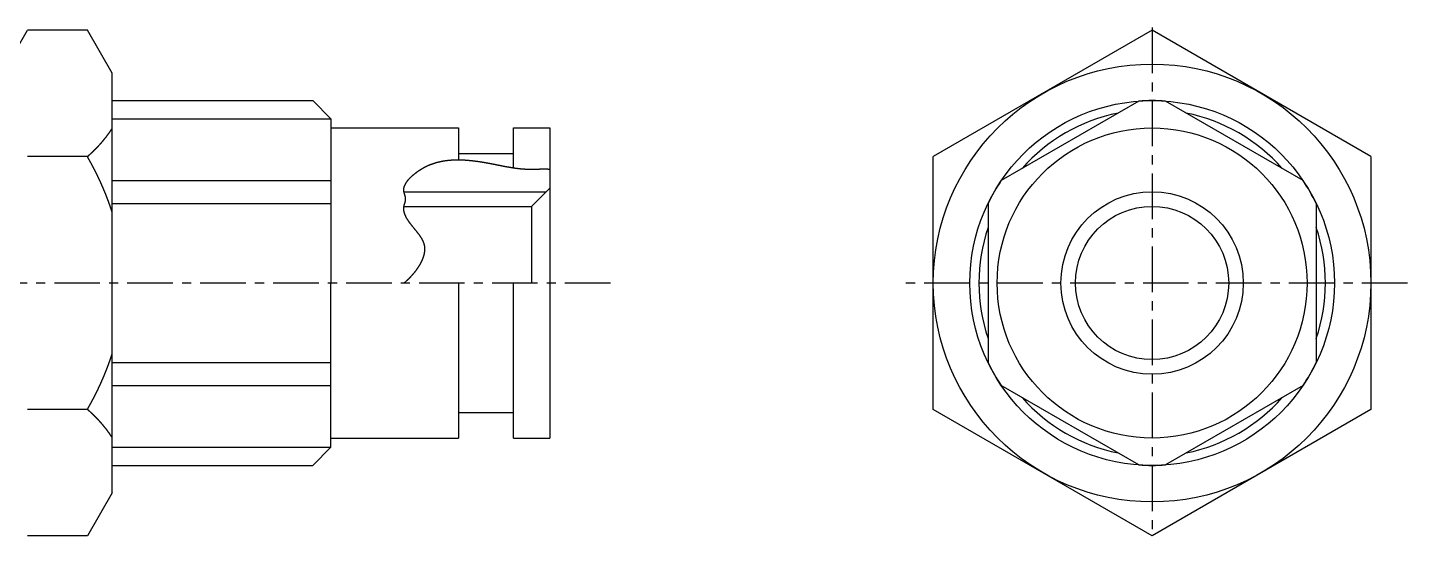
# Model space of a CAD drawing. Extents: x 90.3 to 177.2, y 70.5 to 116.
# Drawn here: x 139.36 to 177.2, y 100.98 to 114.98 of the extents above; entities that cross this region are included whole.
import ezdxf

# ---------------------------------------------------------------- set-up
doc = ezdxf.new("R2010")
doc.units = 0
doc.linetypes.add('CENTER', pattern=[2, 1.25, -0.25, 0.25, -0.25])
doc.layers.get('0').update_dxf_attribs({"linetype": 'CONTINUOUS'})
doc.layers.add('CENTER', color=1, linetype='CENTER')

msp = doc.modelspace()

# ---------------------------------------------------------------- linework, layer by layer
at = {"color": 7, "linetype": 'CONTINUOUS'}
for p, q in [((138.682, 113.732), (139.362, 114.911)), ((141.002, 114.911), (139.362, 114.911)), ((141.682, 113.732), (141.002, 114.911)), ((170.199, 114.911), (164.199, 111.446)), ((176.199, 111.446), (170.199, 114.911)), ((141.682, 102.232), (141.682, 113.732)), ((141.682, 112.982), (147.182, 112.982)), ((147.182, 112.982), (147.682, 112.482)), ((169.837, 112.969), (166.062, 110.79)), ((174.337, 110.79), (170.562, 112.969)), ((147.682, 112.482), (147.682, 107.982)), ((147.682, 112.232), (151.182, 112.232)), ((151.182, 112.232), (151.182, 111.36)), ((152.682, 111.141), (152.682, 112.232)), ((152.682, 112.232), (153.682, 112.232)), ((153.682, 112.232), (153.682, 108.525)), ((141.002, 111.446), (139.362, 111.446)), ((151.182, 111.532), (152.682, 111.532)), ((164.199, 104.518), (164.199, 111.446)), ((176.199, 111.446), (176.199, 104.518)), ((141.682, 110.79), (147.682, 110.79)), ((153.182, 110.082), (153.682, 110.582)), ((141.682, 110.162), (147.682, 110.162)), ((165.699, 110.162), (165.699, 105.803)), ((174.699, 110.162), (174.699, 105.803)), ((149.682, 110.082), (153.182, 110.082)), ((153.182, 110.082), (153.182, 107.982)), ((153.682, 108.525), (153.682, 103.732)), ((147.682, 103.482), (147.682, 107.982)), ((151.182, 107.982), (151.182, 103.732)), ((152.682, 103.732), (152.682, 107.982)), ((141.682, 105.803), (147.682, 105.803)), ((141.682, 105.175), (147.682, 105.175)), ((169.837, 102.996), (166.062, 105.175)), ((174.337, 105.175), (170.562, 102.996)), ((141.002, 104.518), (139.362, 104.518)), ((151.182, 104.432), (152.682, 104.432)), ((170.199, 101.054), (164.199, 104.518)), ((176.199, 104.518), (170.199, 101.054)), ((147.682, 103.732), (151.182, 103.732)), ((152.682, 103.732), (153.682, 103.732)), ((147.682, 103.482), (147.182, 102.982)), ((141.682, 102.982), (147.182, 102.982)), ((141.682, 102.232), (141.002, 101.054)), ((141.002, 101.054), (139.362, 101.054))]:
    msp.add_line(p, q, dxfattribs=at)
at = {"color": 3, "linetype": 'CONTINUOUS'}
for p, q in [((141.682, 112.482), (147.682, 112.482)), ((149.682, 110.482), (153.582, 110.482)), ((141.682, 103.482), (147.682, 103.482))]:
    msp.add_line(p, q, dxfattribs=at)
at = {"color": 7}
for points in [[(141.002, 111.446, 0), (141.004, 111.449, 0), (141.007, 111.451, 0), (141.01, 111.454, 0), (141.013, 111.456, 0), (141.015, 111.458, 0), (141.018, 111.461, 0), (141.021, 111.463, 0), (141.023, 111.465, 0), (141.026, 111.468, 0), (141.029, 111.47, 0), (141.032, 111.473, 0), (141.034, 111.475, 0), (141.037, 111.477, 0), (141.04, 111.48, 0), (141.042, 111.482, 0), (141.045, 111.484, 0), (141.048, 111.487, 0), (141.05, 111.489, 0), (141.053, 111.492, 0), (141.056, 111.494, 0), (141.058, 111.496, 0), (141.061, 111.499, 0), (141.064, 111.501, 0), (141.066, 111.504, 0), (141.069, 111.506, 0), (141.072, 111.509, 0), (141.074, 111.511, 0), (141.077, 111.513, 0), (141.08, 111.516, 0), (141.082, 111.518, 0), (141.085, 111.521, 0), (141.088, 111.523, 0), (141.09, 111.526, 0), (141.093, 111.528, 0), (141.096, 111.53, 0), (141.098, 111.533, 0), (141.101, 111.535, 0), (141.104, 111.538, 0), (141.106, 111.54, 0), (141.109, 111.543, 0), (141.111, 111.545, 0), (141.114, 111.548, 0), (141.117, 111.55, 0), (141.119, 111.552, 0), (141.122, 111.555, 0), (141.125, 111.557, 0), (141.127, 111.56, 0), (141.13, 111.562, 0), (141.132, 111.565, 0), (141.135, 111.567, 0), (141.138, 111.57, 0), (141.14, 111.572, 0), (141.143, 111.575, 0), (141.146, 111.577, 0), (141.148, 111.58, 0), (141.151, 111.582, 0), (141.153, 111.585, 0), (141.156, 111.587, 0), (141.159, 111.59, 0), (141.161, 111.592, 0), (141.164, 111.595, 0), (141.166, 111.597, 0), (141.169, 111.6, 0), (141.171, 111.602, 0), (141.174, 111.605, 0), (141.177, 111.607, 0), (141.179, 111.61, 0), (141.182, 111.612, 0), (141.184, 111.615, 0), (141.187, 111.617, 0), (141.19, 111.62, 0), (141.192, 111.622, 0), (141.195, 111.625, 0), (141.197, 111.627, 0), (141.2, 111.63, 0), (141.202, 111.632, 0), (141.205, 111.635, 0), (141.207, 111.637, 0), (141.21, 111.64, 0), (141.213, 111.643, 0), (141.215, 111.645, 0), (141.218, 111.648, 0), (141.22, 111.65, 0), (141.223, 111.653, 0), (141.225, 111.655, 0), (141.228, 111.658, 0), (141.23, 111.66, 0), (141.233, 111.663, 0), (141.235, 111.666, 0), (141.238, 111.668, 0), (141.24, 111.671, 0), (141.243, 111.673, 0), (141.245, 111.676, 0), (141.248, 111.678, 0), (141.25, 111.681, 0), (141.253, 111.684, 0), (141.255, 111.686, 0), (141.258, 111.689, 0), (141.26, 111.691, 0), (141.263, 111.694, 0), (141.265, 111.697, 0), (141.268, 111.699, 0), (141.27, 111.702, 0), (141.273, 111.704, 0), (141.275, 111.707, 0), (141.278, 111.71, 0), (141.28, 111.712, 0), (141.283, 111.715, 0), (141.285, 111.717, 0), (141.288, 111.72, 0), (141.29, 111.723, 0), (141.293, 111.725, 0), (141.295, 111.728, 0), (141.298, 111.73, 0), (141.3, 111.733, 0), (141.303, 111.736, 0), (141.305, 111.738, 0), (141.308, 111.741, 0), (141.31, 111.744, 0), (141.312, 111.746, 0), (141.315, 111.749, 0), (141.317, 111.751, 0), (141.32, 111.754, 0), (141.322, 111.757, 0), (141.325, 111.759, 0), (141.327, 111.762, 0), (141.33, 111.765, 0), (141.332, 111.767, 0), (141.334, 111.77, 0), (141.337, 111.773, 0), (141.339, 111.775, 0), (141.342, 111.778, 0), (141.344, 111.781, 0), (141.347, 111.783, 0), (141.349, 111.786, 0), (141.351, 111.789, 0), (141.354, 111.791, 0), (141.356, 111.794, 0), (141.359, 111.797, 0), (141.361, 111.799, 0), (141.363, 111.802, 0), (141.366, 111.805, 0), (141.368, 111.807, 0), (141.371, 111.81, 0), (141.373, 111.813, 0), (141.375, 111.816, 0), (141.378, 111.818, 0), (141.38, 111.821, 0), (141.382, 111.824, 0), (141.385, 111.826, 0), (141.387, 111.829, 0), (141.39, 111.832, 0), (141.392, 111.834, 0), (141.394, 111.837, 0), (141.397, 111.84, 0), (141.399, 111.843, 0), (141.401, 111.845, 0), (141.404, 111.848, 0), (141.406, 111.851, 0), (141.408, 111.854, 0), (141.411, 111.856, 0), (141.413, 111.859, 0), (141.415, 111.862, 0), (141.418, 111.864, 0), (141.42, 111.867, 0), (141.423, 111.87, 0), (141.425, 111.873, 0), (141.427, 111.875, 0), (141.429, 111.878, 0), (141.432, 111.881, 0), (141.434, 111.884, 0), (141.436, 111.886, 0), (141.439, 111.889, 0), (141.441, 111.892, 0), (141.443, 111.895, 0), (141.446, 111.897, 0), (141.448, 111.9, 0), (141.45, 111.903, 0), (141.453, 111.906, 0), (141.455, 111.909, 0), (141.457, 111.911, 0), (141.459, 111.914, 0), (141.462, 111.917, 0), (141.464, 111.92, 0), (141.466, 111.922, 0), (141.469, 111.925, 0), (141.471, 111.928, 0), (141.473, 111.931, 0), (141.475, 111.934, 0), (141.478, 111.936, 0), (141.48, 111.939, 0), (141.482, 111.942, 0), (141.484, 111.945, 0), (141.487, 111.948, 0), (141.489, 111.95, 0), (141.491, 111.953, 0), (141.493, 111.956, 0), (141.496, 111.959, 0), (141.498, 111.962, 0), (141.5, 111.965, 0), (141.502, 111.967, 0), (141.505, 111.97, 0), (141.507, 111.973, 0), (141.509, 111.976, 0), (141.511, 111.979, 0), (141.513, 111.982, 0), (141.516, 111.984, 0), (141.518, 111.987, 0), (141.52, 111.99, 0), (141.522, 111.993, 0), (141.524, 111.996, 0), (141.527, 111.999, 0), (141.529, 112.001, 0), (141.531, 112.004, 0), (141.533, 112.007, 0), (141.535, 112.01, 0), (141.538, 112.013, 0), (141.54, 112.016, 0), (141.542, 112.019, 0), (141.544, 112.022, 0), (141.546, 112.024, 0), (141.548, 112.027, 0), (141.551, 112.03, 0), (141.553, 112.033, 0), (141.555, 112.036, 0), (141.557, 112.039, 0), (141.559, 112.042, 0), (141.561, 112.045, 0), (141.564, 112.047, 0), (141.566, 112.05, 0), (141.568, 112.053, 0), (141.57, 112.056, 0), (141.572, 112.059, 0), (141.574, 112.062, 0), (141.576, 112.065, 0), (141.578, 112.068, 0), (141.581, 112.071, 0), (141.583, 112.074, 0), (141.585, 112.077, 0), (141.587, 112.079, 0), (141.589, 112.082, 0), (141.591, 112.085, 0), (141.593, 112.088, 0), (141.595, 112.091, 0), (141.597, 112.094, 0), (141.599, 112.097, 0), (141.602, 112.1, 0), (141.604, 112.103, 0), (141.606, 112.106, 0), (141.608, 112.109, 0), (141.61, 112.112, 0), (141.612, 112.115, 0), (141.614, 112.118, 0), (141.616, 112.121, 0), (141.618, 112.124, 0), (141.62, 112.126, 0), (141.622, 112.129, 0), (141.624, 112.132, 0), (141.626, 112.135, 0), (141.628, 112.138, 0), (141.63, 112.141, 0), (141.632, 112.144, 0), (141.634, 112.147, 0), (141.636, 112.15, 0), (141.638, 112.153, 0), (141.64, 112.156, 0), (141.642, 112.159, 0), (141.645, 112.162, 0), (141.647, 112.165, 0), (141.649, 112.168, 0), (141.651, 112.171, 0), (141.652, 112.174, 0), (141.654, 112.177, 0), (141.656, 112.18, 0), (141.658, 112.183, 0), (141.66, 112.186, 0), (141.662, 112.189, 0), (141.664, 112.192, 0), (141.666, 112.195, 0), (141.668, 112.198, 0), (141.67, 112.201, 0), (141.672, 112.204, 0), (141.674, 112.207, 0), (141.676, 112.21, 0), (141.678, 112.213, 0), (141.68, 112.216, 0), (141.682, 112.219, 0)], [(141.682, 109.924, 0), (141.68, 109.93, 0), (141.678, 109.935, 0), (141.676, 109.941, 0), (141.675, 109.947, 0), (141.673, 109.952, 0), (141.671, 109.958, 0), (141.669, 109.963, 0), (141.667, 109.969, 0), (141.665, 109.974, 0), (141.664, 109.98, 0), (141.662, 109.985, 0), (141.66, 109.991, 0), (141.658, 109.996, 0), (141.656, 110.002, 0), (141.654, 110.007, 0), (141.653, 110.013, 0), (141.651, 110.018, 0), (141.649, 110.024, 0), (141.647, 110.029, 0), (141.645, 110.035, 0), (141.643, 110.04, 0), (141.641, 110.046, 0), (141.639, 110.051, 0), (141.638, 110.057, 0), (141.636, 110.062, 0), (141.634, 110.068, 0), (141.632, 110.073, 0), (141.63, 110.079, 0), (141.628, 110.084, 0), (141.626, 110.09, 0), (141.624, 110.095, 0), (141.622, 110.101, 0), (141.62, 110.106, 0), (141.618, 110.112, 0), (141.617, 110.117, 0), (141.615, 110.123, 0), (141.613, 110.128, 0), (141.611, 110.134, 0), (141.609, 110.139, 0), (141.607, 110.145, 0), (141.605, 110.15, 0), (141.603, 110.156, 0), (141.601, 110.161, 0), (141.599, 110.167, 0), (141.597, 110.172, 0), (141.595, 110.178, 0), (141.593, 110.183, 0), (141.591, 110.189, 0), (141.589, 110.194, 0), (141.587, 110.2, 0), (141.585, 110.205, 0), (141.583, 110.21, 0), (141.581, 110.216, 0), (141.579, 110.221, 0), (141.577, 110.227, 0), (141.575, 110.232, 0), (141.573, 110.238, 0), (141.571, 110.243, 0), (141.569, 110.249, 0), (141.567, 110.254, 0), (141.565, 110.26, 0), (141.563, 110.265, 0), (141.561, 110.27, 0), (141.559, 110.276, 0), (141.556, 110.281, 0), (141.554, 110.287, 0), (141.552, 110.292, 0), (141.55, 110.298, 0), (141.548, 110.303, 0), (141.546, 110.308, 0), (141.544, 110.314, 0), (141.542, 110.319, 0), (141.54, 110.325, 0), (141.538, 110.33, 0), (141.536, 110.336, 0), (141.534, 110.341, 0), (141.531, 110.346, 0), (141.529, 110.352, 0), (141.527, 110.357, 0), (141.525, 110.363, 0), (141.523, 110.368, 0), (141.521, 110.374, 0), (141.519, 110.379, 0), (141.516, 110.384, 0), (141.514, 110.39, 0), (141.512, 110.395, 0), (141.51, 110.401, 0), (141.508, 110.406, 0), (141.506, 110.411, 0), (141.504, 110.417, 0), (141.501, 110.422, 0), (141.499, 110.428, 0), (141.497, 110.433, 0), (141.495, 110.438, 0), (141.493, 110.444, 0), (141.49, 110.449, 0), (141.488, 110.455, 0), (141.486, 110.46, 0), (141.484, 110.465, 0), (141.482, 110.471, 0), (141.479, 110.476, 0), (141.477, 110.482, 0), (141.475, 110.487, 0), (141.473, 110.492, 0), (141.471, 110.498, 0), (141.468, 110.503, 0), (141.466, 110.508, 0), (141.464, 110.514, 0), (141.462, 110.519, 0), (141.459, 110.525, 0), (141.457, 110.53, 0), (141.455, 110.535, 0), (141.453, 110.541, 0), (141.45, 110.546, 0), (141.448, 110.551, 0), (141.446, 110.557, 0), (141.444, 110.562, 0), (141.441, 110.567, 0), (141.439, 110.573, 0), (141.437, 110.578, 0), (141.434, 110.583, 0), (141.432, 110.589, 0), (141.43, 110.594, 0), (141.428, 110.599, 0), (141.425, 110.605, 0), (141.423, 110.61, 0), (141.421, 110.616, 0), (141.418, 110.621, 0), (141.416, 110.626, 0), (141.414, 110.632, 0), (141.411, 110.637, 0), (141.409, 110.642, 0), (141.407, 110.648, 0), (141.404, 110.653, 0), (141.402, 110.658, 0), (141.4, 110.663, 0), (141.397, 110.669, 0), (141.395, 110.674, 0), (141.393, 110.679, 0), (141.39, 110.685, 0), (141.388, 110.69, 0), (141.385, 110.695, 0), (141.383, 110.701, 0), (141.381, 110.706, 0), (141.378, 110.711, 0), (141.376, 110.717, 0), (141.374, 110.722, 0), (141.371, 110.727, 0), (141.369, 110.733, 0), (141.366, 110.738, 0), (141.364, 110.743, 0), (141.361, 110.748, 0), (141.359, 110.754, 0), (141.357, 110.759, 0), (141.354, 110.764, 0), (141.352, 110.77, 0), (141.349, 110.775, 0), (141.347, 110.78, 0), (141.345, 110.785, 0), (141.342, 110.791, 0), (141.34, 110.796, 0), (141.337, 110.801, 0), (141.335, 110.807, 0), (141.332, 110.812, 0), (141.33, 110.817, 0), (141.327, 110.822, 0), (141.325, 110.828, 0), (141.322, 110.833, 0), (141.32, 110.838, 0), (141.317, 110.843, 0), (141.315, 110.849, 0), (141.312, 110.854, 0), (141.31, 110.859, 0), (141.307, 110.865, 0), (141.305, 110.87, 0), (141.302, 110.875, 0), (141.3, 110.88, 0), (141.297, 110.886, 0), (141.295, 110.891, 0), (141.292, 110.896, 0), (141.29, 110.901, 0), (141.287, 110.907, 0), (141.285, 110.912, 0), (141.282, 110.917, 0), (141.28, 110.922, 0), (141.277, 110.927, 0), (141.275, 110.933, 0), (141.272, 110.938, 0), (141.27, 110.943, 0), (141.267, 110.948, 0), (141.264, 110.954, 0), (141.262, 110.959, 0), (141.259, 110.964, 0), (141.257, 110.969, 0), (141.254, 110.974, 0), (141.252, 110.98, 0), (141.249, 110.985, 0), (141.246, 110.99, 0), (141.244, 110.995, 0), (141.241, 111.001, 0), (141.239, 111.006, 0), (141.236, 111.011, 0), (141.233, 111.016, 0), (141.231, 111.021, 0), (141.228, 111.027, 0), (141.226, 111.032, 0), (141.223, 111.037, 0), (141.22, 111.042, 0), (141.218, 111.047, 0), (141.215, 111.053, 0), (141.213, 111.058, 0), (141.21, 111.063, 0), (141.207, 111.068, 0), (141.205, 111.073, 0), (141.202, 111.078, 0), (141.199, 111.084, 0), (141.197, 111.089, 0), (141.194, 111.094, 0), (141.191, 111.099, 0), (141.189, 111.104, 0), (141.186, 111.11, 0), (141.183, 111.115, 0), (141.181, 111.12, 0), (141.178, 111.125, 0), (141.175, 111.13, 0), (141.173, 111.135, 0), (141.17, 111.141, 0), (141.167, 111.146, 0), (141.164, 111.151, 0), (141.162, 111.156, 0), (141.159, 111.161, 0), (141.156, 111.166, 0), (141.154, 111.171, 0), (141.151, 111.177, 0), (141.148, 111.182, 0), (141.145, 111.187, 0), (141.143, 111.192, 0), (141.14, 111.197, 0), (141.137, 111.202, 0), (141.135, 111.207, 0), (141.132, 111.213, 0), (141.129, 111.218, 0), (141.126, 111.223, 0), (141.124, 111.228, 0), (141.121, 111.233, 0), (141.118, 111.238, 0), (141.115, 111.243, 0), (141.112, 111.248, 0), (141.11, 111.254, 0), (141.107, 111.259, 0), (141.104, 111.264, 0), (141.101, 111.269, 0), (141.099, 111.274, 0), (141.096, 111.279, 0), (141.093, 111.284, 0), (141.09, 111.289, 0), (141.087, 111.294, 0), (141.085, 111.299, 0), (141.082, 111.305, 0), (141.079, 111.31, 0), (141.076, 111.315, 0), (141.073, 111.32, 0), (141.071, 111.325, 0), (141.068, 111.33, 0), (141.065, 111.335, 0), (141.062, 111.34, 0), (141.059, 111.345, 0), (141.056, 111.35, 0), (141.054, 111.355, 0), (141.051, 111.361, 0), (141.048, 111.366, 0), (141.045, 111.371, 0), (141.042, 111.376, 0), (141.039, 111.381, 0), (141.036, 111.386, 0), (141.033, 111.391, 0), (141.031, 111.396, 0), (141.028, 111.401, 0), (141.025, 111.406, 0), (141.022, 111.411, 0), (141.019, 111.416, 0), (141.016, 111.421, 0), (141.013, 111.426, 0), (141.01, 111.431, 0), (141.008, 111.436, 0), (141.005, 111.441, 0), (141.002, 111.446, 0)], [(149.682, 107.982, 0), (149.687, 107.987, 0), (149.693, 107.991, 0), (149.698, 107.995, 0), (149.703, 108, 0), (149.709, 108.004, 0), (149.714, 108.009, 0), (149.719, 108.013, 0), (149.724, 108.018, 0), (149.73, 108.022, 0), (149.735, 108.027, 0), (149.74, 108.031, 0), (149.745, 108.036, 0), (149.75, 108.04, 0), (149.755, 108.045, 0), (149.761, 108.05, 0), (149.766, 108.054, 0), (149.771, 108.059, 0), (149.776, 108.063, 0), (149.781, 108.068, 0), (149.786, 108.073, 0), (149.791, 108.078, 0), (149.796, 108.082, 0), (149.801, 108.087, 0), (149.806, 108.092, 0), (149.811, 108.097, 0), (149.816, 108.101, 0), (149.821, 108.106, 0), (149.826, 108.111, 0), (149.831, 108.116, 0), (149.836, 108.121, 0), (149.84, 108.126, 0), (149.845, 108.131, 0), (149.85, 108.136, 0), (149.855, 108.141, 0), (149.86, 108.145, 0), (149.865, 108.15, 0), (149.869, 108.155, 0), (149.874, 108.16, 0), (149.879, 108.165, 0), (149.884, 108.17, 0), (149.888, 108.176, 0), (149.893, 108.181, 0), (149.898, 108.186, 0), (149.902, 108.191, 0), (149.907, 108.196, 0), (149.912, 108.201, 0), (149.916, 108.206, 0), (149.921, 108.211, 0), (149.925, 108.216, 0), (149.93, 108.222, 0), (149.934, 108.227, 0), (149.939, 108.232, 0), (149.943, 108.237, 0), (149.948, 108.243, 0), (149.952, 108.248, 0), (149.957, 108.253, 0), (149.961, 108.258, 0), (149.966, 108.264, 0), (149.97, 108.269, 0), (149.974, 108.274, 0), (149.979, 108.28, 0), (149.983, 108.285, 0), (149.987, 108.291, 0), (149.992, 108.296, 0), (149.996, 108.301, 0), (150, 108.307, 0), (150.004, 108.312, 0), (150.008, 108.318, 0), (150.013, 108.323, 0), (150.017, 108.329, 0), (150.021, 108.334, 0), (150.025, 108.34, 0), (150.029, 108.345, 0), (150.033, 108.351, 0), (150.037, 108.357, 0), (150.041, 108.362, 0), (150.045, 108.368, 0), (150.049, 108.373, 0), (150.053, 108.379, 0), (150.057, 108.385, 0), (150.061, 108.39, 0), (150.065, 108.396, 0), (150.069, 108.402, 0), (150.073, 108.408, 0), (150.076, 108.413, 0), (150.08, 108.419, 0), (150.084, 108.425, 0), (150.088, 108.431, 0), (150.092, 108.437, 0), (150.095, 108.442, 0), (150.099, 108.448, 0), (150.102, 108.454, 0), (150.106, 108.46, 0), (150.11, 108.466, 0), (150.113, 108.472, 0), (150.117, 108.478, 0), (150.12, 108.484, 0), (150.124, 108.49, 0), (150.127, 108.496, 0), (150.131, 108.502, 0), (150.134, 108.508, 0), (150.137, 108.514, 0), (150.141, 108.52, 0), (150.144, 108.526, 0), (150.147, 108.532, 0), (150.15, 108.538, 0), (150.154, 108.544, 0), (150.157, 108.55, 0), (150.16, 108.556, 0), (150.163, 108.562, 0), (150.166, 108.569, 0), (150.169, 108.575, 0), (150.172, 108.581, 0), (150.175, 108.587, 0), (150.178, 108.594, 0), (150.181, 108.6, 0), (150.184, 108.606, 0), (150.186, 108.612, 0), (150.189, 108.619, 0), (150.192, 108.625, 0), (150.195, 108.632, 0), (150.197, 108.638, 0), (150.2, 108.644, 0), (150.202, 108.651, 0), (150.205, 108.657, 0), (150.207, 108.664, 0), (150.21, 108.67, 0), (150.212, 108.677, 0), (150.214, 108.683, 0), (150.217, 108.69, 0), (150.219, 108.696, 0), (150.221, 108.703, 0), (150.223, 108.709, 0), (150.225, 108.716, 0), (150.227, 108.723, 0), (150.229, 108.729, 0), (150.231, 108.736, 0), (150.233, 108.743, 0), (150.234, 108.749, 0), (150.236, 108.756, 0), (150.238, 108.763, 0), (150.239, 108.77, 0), (150.241, 108.776, 0), (150.242, 108.783, 0), (150.244, 108.79, 0), (150.245, 108.797, 0), (150.246, 108.804, 0), (150.248, 108.811, 0), (150.249, 108.818, 0), (150.25, 108.824, 0), (150.251, 108.831, 0), (150.252, 108.838, 0), (150.252, 108.845, 0), (150.253, 108.852, 0), (150.254, 108.859, 0), (150.255, 108.866, 0), (150.255, 108.873, 0), (150.256, 108.88, 0), (150.256, 108.887, 0), (150.256, 108.894, 0), (150.256, 108.901, 0), (150.256, 108.908, 0), (150.257, 108.915, 0), (150.256, 108.922, 0), (150.256, 108.929, 0), (150.256, 108.935, 0), (150.256, 108.942, 0), (150.255, 108.949, 0), (150.255, 108.956, 0), (150.254, 108.963, 0), (150.253, 108.97, 0), (150.253, 108.977, 0), (150.252, 108.984, 0), (150.251, 108.99, 0), (150.25, 108.997, 0), (150.248, 109.004, 0), (150.247, 109.011, 0), (150.246, 109.017, 0), (150.244, 109.024, 0), (150.242, 109.031, 0), (150.241, 109.038, 0), (150.239, 109.044, 0), (150.237, 109.051, 0), (150.235, 109.057, 0), (150.233, 109.064, 0), (150.231, 109.071, 0), (150.229, 109.077, 0), (150.226, 109.084, 0), (150.224, 109.09, 0), (150.221, 109.097, 0), (150.219, 109.103, 0), (150.216, 109.109, 0), (150.213, 109.116, 0), (150.211, 109.122, 0), (150.208, 109.128, 0), (150.205, 109.135, 0), (150.202, 109.141, 0), (150.199, 109.147, 0), (150.196, 109.154, 0), (150.192, 109.16, 0), (150.189, 109.166, 0), (150.186, 109.172, 0), (150.183, 109.178, 0), (150.179, 109.184, 0), (150.176, 109.19, 0), (150.172, 109.196, 0), (150.169, 109.202, 0), (150.165, 109.208, 0), (150.162, 109.214, 0), (150.158, 109.22, 0), (150.154, 109.226, 0), (150.151, 109.232, 0), (150.147, 109.238, 0), (150.143, 109.244, 0), (150.139, 109.25, 0), (150.136, 109.255, 0), (150.132, 109.261, 0), (150.128, 109.267, 0), (150.124, 109.272, 0), (150.12, 109.278, 0), (150.116, 109.284, 0), (150.112, 109.289, 0), (150.108, 109.295, 0), (150.104, 109.301, 0), (150.1, 109.306, 0), (150.096, 109.312, 0), (150.092, 109.317, 0), (150.087, 109.323, 0), (150.083, 109.328, 0), (150.079, 109.334, 0), (150.075, 109.339, 0), (150.071, 109.345, 0), (150.066, 109.35, 0), (150.062, 109.356, 0), (150.058, 109.361, 0), (150.054, 109.366, 0), (150.049, 109.372, 0), (150.045, 109.377, 0), (150.041, 109.383, 0), (150.037, 109.388, 0), (150.032, 109.393, 0), (150.028, 109.399, 0), (150.024, 109.404, 0), (150.019, 109.409, 0), (150.015, 109.415, 0), (150.011, 109.42, 0), (150.006, 109.425, 0), (150.002, 109.431, 0), (149.998, 109.436, 0), (149.993, 109.441, 0), (149.989, 109.447, 0), (149.984, 109.452, 0), (149.98, 109.457, 0), (149.976, 109.463, 0), (149.971, 109.468, 0), (149.967, 109.473, 0), (149.963, 109.479, 0), (149.958, 109.484, 0), (149.954, 109.49, 0), (149.95, 109.495, 0), (149.945, 109.5, 0), (149.941, 109.506, 0), (149.937, 109.511, 0), (149.932, 109.516, 0), (149.928, 109.522, 0), (149.924, 109.527, 0), (149.919, 109.532, 0), (149.915, 109.538, 0), (149.911, 109.543, 0), (149.906, 109.549, 0), (149.902, 109.554, 0), (149.898, 109.559, 0), (149.894, 109.565, 0), (149.889, 109.57, 0), (149.885, 109.576, 0), (149.881, 109.581, 0), (149.877, 109.587, 0), (149.872, 109.592, 0), (149.868, 109.598, 0), (149.864, 109.603, 0), (149.86, 109.609, 0), (149.856, 109.614, 0), (149.852, 109.62, 0), (149.848, 109.625, 0), (149.843, 109.631, 0), (149.839, 109.636, 0), (149.835, 109.642, 0), (149.831, 109.647, 0), (149.827, 109.653, 0), (149.823, 109.658, 0), (149.819, 109.664, 0), (149.815, 109.67, 0), (149.811, 109.675, 0), (149.808, 109.681, 0), (149.804, 109.687, 0), (149.8, 109.692, 0), (149.796, 109.698, 0), (149.792, 109.704, 0), (149.789, 109.71, 0), (149.785, 109.715, 0), (149.781, 109.721, 0), (149.778, 109.727, 0), (149.774, 109.733, 0), (149.77, 109.739, 0), (149.767, 109.745, 0), (149.763, 109.751, 0), (149.76, 109.757, 0), (149.756, 109.763, 0), (149.753, 109.769, 0), (149.75, 109.775, 0), (149.746, 109.781, 0), (149.743, 109.787, 0), (149.74, 109.793, 0), (149.737, 109.8, 0), (149.734, 109.806, 0), (149.731, 109.812, 0), (149.728, 109.819, 0), (149.725, 109.825, 0), (149.722, 109.831, 0), (149.719, 109.838, 0), (149.716, 109.844, 0), (149.713, 109.851, 0), (149.711, 109.857, 0), (149.708, 109.864, 0), (149.706, 109.871, 0), (149.703, 109.877, 0), (149.701, 109.884, 0), (149.699, 109.891, 0), (149.696, 109.897, 0), (149.694, 109.904, 0), (149.692, 109.911, 0), (149.69, 109.918, 0), (149.689, 109.924, 0), (149.687, 109.931, 0), (149.685, 109.938, 0), (149.684, 109.945, 0), (149.682, 109.952, 0), (149.681, 109.958, 0), (149.68, 109.965, 0), (149.679, 109.972, 0), (149.678, 109.979, 0), (149.678, 109.986, 0), (149.677, 109.993, 0), (149.676, 110, 0), (149.676, 110.007, 0), (149.676, 110.013, 0), (149.676, 110.02, 0), (149.676, 110.027, 0), (149.676, 110.034, 0), (149.677, 110.041, 0), (149.677, 110.048, 0), (149.678, 110.055, 0), (149.679, 110.061, 0), (149.68, 110.068, 0), (149.682, 110.075, 0), (149.683, 110.082, 0), (149.684, 110.089, 0), (149.686, 110.096, 0), (149.688, 110.102, 0), (149.689, 110.109, 0), (149.691, 110.116, 0), (149.693, 110.123, 0), (149.695, 110.129, 0), (149.697, 110.136, 0), (149.699, 110.143, 0), (149.701, 110.15, 0), (149.703, 110.156, 0), (149.705, 110.163, 0), (149.707, 110.17, 0), (149.709, 110.177, 0), (149.711, 110.183, 0), (149.713, 110.19, 0), (149.715, 110.197, 0), (149.717, 110.203, 0), (149.719, 110.21, 0), (149.72, 110.217, 0), (149.722, 110.223, 0), (149.723, 110.23, 0), (149.725, 110.237, 0), (149.726, 110.244, 0), (149.727, 110.25, 0), (149.728, 110.257, 0), (149.728, 110.264, 0), (149.729, 110.27, 0), (149.729, 110.277, 0), (149.729, 110.284, 0), (149.729, 110.29, 0), (149.729, 110.297, 0), (149.728, 110.304, 0), (149.728, 110.31, 0), (149.727, 110.317, 0), (149.726, 110.324, 0), (149.725, 110.331, 0), (149.723, 110.337, 0), (149.722, 110.344, 0), (149.72, 110.351, 0), (149.719, 110.357, 0), (149.717, 110.364, 0), (149.715, 110.371, 0), (149.713, 110.378, 0), (149.711, 110.384, 0), (149.709, 110.391, 0), (149.707, 110.398, 0), (149.705, 110.404, 0), (149.703, 110.411, 0), (149.701, 110.418, 0), (149.699, 110.425, 0), (149.696, 110.431, 0), (149.694, 110.438, 0), (149.692, 110.445, 0), (149.691, 110.452, 0), (149.689, 110.458, 0), (149.687, 110.465, 0), (149.685, 110.472, 0), (149.684, 110.479, 0), (149.682, 110.485, 0), (149.681, 110.492, 0), (149.68, 110.499, 0), (149.679, 110.506, 0), (149.678, 110.513, 0), (149.678, 110.519, 0), (149.677, 110.526, 0), (149.677, 110.533, 0), (149.677, 110.54, 0), (149.677, 110.547, 0), (149.678, 110.553, 0), (149.678, 110.56, 0), (149.679, 110.567, 0), (149.68, 110.574, 0), (149.681, 110.58, 0), (149.682, 110.587, 0), (149.684, 110.594, 0), (149.685, 110.601, 0), (149.687, 110.607, 0), (149.689, 110.614, 0), (149.691, 110.621, 0), (149.693, 110.628, 0), (149.695, 110.634, 0), (149.698, 110.641, 0), (149.7, 110.647, 0), (149.703, 110.654, 0), (149.706, 110.661, 0), (149.709, 110.667, 0), (149.712, 110.673, 0), (149.715, 110.68, 0), (149.718, 110.686, 0), (149.721, 110.693, 0), (149.725, 110.699, 0), (149.728, 110.705, 0), (149.732, 110.711, 0), (149.735, 110.718, 0), (149.739, 110.724, 0), (149.743, 110.73, 0), (149.747, 110.736, 0), (149.75, 110.742, 0), (149.754, 110.748, 0), (149.758, 110.754, 0), (149.762, 110.759, 0), (149.767, 110.765, 0), (149.771, 110.771, 0), (149.775, 110.776, 0), (149.779, 110.782, 0), (149.783, 110.788, 0), (149.788, 110.793, 0), (149.792, 110.798, 0), (149.796, 110.804, 0), (149.801, 110.809, 0), (149.805, 110.814, 0), (149.81, 110.82, 0), (149.814, 110.825, 0), (149.819, 110.83, 0), (149.824, 110.835, 0), (149.828, 110.84, 0), (149.833, 110.845, 0), (149.838, 110.85, 0), (149.842, 110.855, 0), (149.847, 110.86, 0), (149.852, 110.865, 0), (149.857, 110.87, 0), (149.862, 110.875, 0), (149.867, 110.879, 0), (149.872, 110.884, 0), (149.877, 110.889, 0), (149.882, 110.894, 0), (149.887, 110.898, 0), (149.892, 110.903, 0), (149.897, 110.908, 0), (149.902, 110.912, 0), (149.907, 110.917, 0), (149.912, 110.921, 0), (149.917, 110.926, 0), (149.922, 110.931, 0), (149.927, 110.935, 0), (149.933, 110.94, 0), (149.938, 110.944, 0), (149.943, 110.948, 0), (149.948, 110.953, 0), (149.954, 110.957, 0), (149.959, 110.962, 0), (149.964, 110.966, 0), (149.97, 110.971, 0), (149.975, 110.975, 0), (149.98, 110.979, 0), (149.986, 110.984, 0), (149.991, 110.988, 0), (149.996, 110.992, 0), (150.002, 110.996, 0), (150.007, 111.001, 0), (150.013, 111.005, 0), (150.018, 111.009, 0), (150.024, 111.013, 0), (150.029, 111.017, 0), (150.035, 111.021, 0), (150.04, 111.026, 0), (150.046, 111.03, 0), (150.052, 111.034, 0), (150.057, 111.038, 0), (150.063, 111.042, 0), (150.068, 111.046, 0), (150.074, 111.05, 0), (150.08, 111.054, 0), (150.085, 111.058, 0), (150.091, 111.062, 0), (150.097, 111.065, 0), (150.103, 111.069, 0), (150.108, 111.073, 0), (150.114, 111.077, 0), (150.12, 111.081, 0), (150.126, 111.084, 0), (150.132, 111.088, 0), (150.137, 111.092, 0), (150.143, 111.096, 0), (150.149, 111.099, 0), (150.155, 111.103, 0), (150.161, 111.106, 0), (150.167, 111.11, 0), (150.173, 111.114, 0), (150.179, 111.117, 0), (150.185, 111.121, 0), (150.19, 111.124, 0), (150.196, 111.128, 0), (150.202, 111.131, 0), (150.208, 111.134, 0), (150.214, 111.138, 0), (150.221, 111.141, 0), (150.227, 111.144, 0), (150.233, 111.148, 0), (150.239, 111.151, 0), (150.245, 111.154, 0), (150.251, 111.157, 0), (150.257, 111.161, 0), (150.263, 111.164, 0), (150.269, 111.167, 0), (150.275, 111.17, 0), (150.282, 111.173, 0), (150.288, 111.176, 0), (150.294, 111.179, 0), (150.3, 111.182, 0), (150.306, 111.185, 0), (150.313, 111.188, 0), (150.319, 111.191, 0), (150.325, 111.194, 0), (150.331, 111.197, 0), (150.338, 111.2, 0), (150.344, 111.203, 0), (150.35, 111.205, 0), (150.357, 111.208, 0), (150.363, 111.211, 0), (150.369, 111.214, 0), (150.376, 111.216, 0), (150.382, 111.219, 0), (150.388, 111.222, 0), (150.395, 111.224, 0), (150.401, 111.227, 0), (150.408, 111.229, 0), (150.414, 111.232, 0), (150.42, 111.234, 0), (150.427, 111.237, 0), (150.433, 111.239, 0), (150.44, 111.242, 0), (150.446, 111.244, 0), (150.453, 111.246, 0), (150.459, 111.249, 0), (150.466, 111.251, 0), (150.472, 111.253, 0), (150.479, 111.256, 0), (150.485, 111.258, 0), (150.492, 111.26, 0), (150.498, 111.262, 0), (150.505, 111.264, 0), (150.512, 111.267, 0), (150.518, 111.269, 0), (150.525, 111.271, 0), (150.531, 111.273, 0), (150.538, 111.275, 0), (150.544, 111.277, 0), (150.551, 111.279, 0), (150.558, 111.281, 0), (150.564, 111.283, 0), (150.571, 111.285, 0), (150.578, 111.286, 0), (150.584, 111.288, 0), (150.591, 111.29, 0), (150.598, 111.292, 0), (150.604, 111.294, 0), (150.611, 111.295, 0), (150.618, 111.297, 0), (150.624, 111.299, 0), (150.631, 111.3, 0), (150.638, 111.302, 0), (150.644, 111.304, 0), (150.651, 111.305, 0), (150.658, 111.307, 0), (150.665, 111.308, 0), (150.671, 111.31, 0), (150.678, 111.311, 0), (150.685, 111.313, 0), (150.692, 111.314, 0), (150.698, 111.316, 0), (150.705, 111.317, 0), (150.712, 111.318, 0), (150.719, 111.32, 0), (150.725, 111.321, 0), (150.732, 111.322, 0), (150.739, 111.324, 0), (150.746, 111.325, 0), (150.753, 111.326, 0), (150.759, 111.327, 0), (150.766, 111.328, 0), (150.773, 111.329, 0), (150.78, 111.331, 0), (150.787, 111.332, 0), (150.793, 111.333, 0), (150.8, 111.334, 0), (150.807, 111.335, 0), (150.814, 111.336, 0), (150.821, 111.337, 0), (150.827, 111.338, 0), (150.834, 111.339, 0), (150.841, 111.34, 0), (150.848, 111.341, 0), (150.855, 111.341, 0), (150.862, 111.342, 0), (150.869, 111.343, 0), (150.875, 111.344, 0), (150.882, 111.345, 0), (150.889, 111.345, 0), (150.896, 111.346, 0), (150.903, 111.347, 0), (150.91, 111.348, 0), (150.917, 111.348, 0), (150.923, 111.349, 0), (150.93, 111.35, 0), (150.937, 111.35, 0), (150.944, 111.351, 0), (150.951, 111.351, 0), (150.958, 111.352, 0), (150.965, 111.352, 0), (150.972, 111.353, 0), (150.978, 111.353, 0), (150.985, 111.354, 0), (150.992, 111.354, 0), (150.999, 111.355, 0), (151.006, 111.355, 0), (151.013, 111.356, 0), (151.02, 111.356, 0), (151.027, 111.356, 0), (151.033, 111.357, 0), (151.04, 111.357, 0), (151.047, 111.357, 0), (151.054, 111.358, 0), (151.061, 111.358, 0), (151.068, 111.358, 0), (151.075, 111.358, 0), (151.082, 111.359, 0), (151.089, 111.359, 0), (151.096, 111.359, 0), (151.102, 111.359, 0), (151.109, 111.359, 0), (151.116, 111.359, 0), (151.123, 111.359, 0), (151.13, 111.359, 0), (151.137, 111.36, 0), (151.144, 111.36, 0), (151.151, 111.36, 0), (151.158, 111.36, 0), (151.164, 111.36, 0), (151.171, 111.36, 0), (151.178, 111.36, 0), (151.185, 111.36, 0), (151.192, 111.36, 0), (151.199, 111.359, 0), (151.206, 111.359, 0), (151.213, 111.359, 0), (151.22, 111.359, 0), (151.227, 111.359, 0), (151.233, 111.359, 0), (151.24, 111.359, 0), (151.247, 111.358, 0), (151.254, 111.358, 0), (151.261, 111.358, 0), (151.268, 111.358, 0), (151.275, 111.358, 0), (151.282, 111.357, 0), (151.289, 111.357, 0), (151.295, 111.357, 0), (151.302, 111.356, 0), (151.309, 111.356, 0), (151.316, 111.356, 0), (151.323, 111.355, 0), (151.33, 111.355, 0), (151.337, 111.355, 0), (151.344, 111.354, 0), (151.351, 111.354, 0), (151.357, 111.353, 0), (151.364, 111.353, 0), (151.371, 111.353, 0), (151.378, 111.352, 0), (151.385, 111.352, 0), (151.392, 111.351, 0), (151.399, 111.351, 0), (151.406, 111.35, 0), (151.412, 111.35, 0), (151.419, 111.349, 0), (151.426, 111.349, 0), (151.433, 111.348, 0), (151.44, 111.347, 0), (151.447, 111.347, 0), (151.454, 111.346, 0), (151.461, 111.346, 0), (151.467, 111.345, 0), (151.474, 111.344, 0), (151.481, 111.344, 0), (151.488, 111.343, 0), (151.495, 111.342, 0), (151.502, 111.342, 0), (151.509, 111.341, 0), (151.516, 111.34, 0), (151.522, 111.34, 0), (151.529, 111.339, 0), (151.536, 111.338, 0), (151.543, 111.337, 0), (151.55, 111.337, 0), (151.557, 111.336, 0), (151.564, 111.335, 0), (151.57, 111.334, 0), (151.577, 111.334, 0), (151.584, 111.333, 0), (151.591, 111.332, 0), (151.598, 111.331, 0), (151.605, 111.33, 0), (151.611, 111.329, 0), (151.618, 111.329, 0), (151.625, 111.328, 0), (151.632, 111.327, 0), (151.639, 111.326, 0), (151.646, 111.325, 0), (151.652, 111.324, 0), (151.659, 111.323, 0), (151.666, 111.322, 0), (151.673, 111.321, 0), (151.68, 111.32, 0), (151.687, 111.32, 0), (151.693, 111.319, 0), (151.7, 111.318, 0), (151.707, 111.317, 0), (151.714, 111.316, 0), (151.721, 111.315, 0), (151.728, 111.314, 0), (151.734, 111.313, 0), (151.741, 111.312, 0), (151.748, 111.311, 0), (151.755, 111.31, 0), (151.762, 111.309, 0), (151.769, 111.308, 0), (151.775, 111.307, 0), (151.782, 111.305, 0), (151.789, 111.304, 0), (151.796, 111.303, 0), (151.803, 111.302, 0), (151.809, 111.301, 0), (151.816, 111.3, 0), (151.823, 111.299, 0), (151.83, 111.298, 0), (151.837, 111.297, 0), (151.843, 111.296, 0), (151.85, 111.295, 0), (151.857, 111.293, 0), (151.864, 111.292, 0), (151.871, 111.291, 0), (151.877, 111.29, 0), (151.884, 111.289, 0), (151.891, 111.288, 0), (151.898, 111.287, 0), (151.905, 111.285, 0), (151.911, 111.284, 0), (151.918, 111.283, 0), (151.925, 111.282, 0), (151.932, 111.281, 0), (151.939, 111.279, 0), (151.945, 111.278, 0), (151.952, 111.277, 0), (151.959, 111.276, 0), (151.966, 111.275, 0), (151.973, 111.273, 0), (151.979, 111.272, 0), (151.986, 111.271, 0), (151.993, 111.27, 0), (152, 111.268, 0), (152.006, 111.267, 0), (152.013, 111.266, 0), (152.02, 111.265, 0), (152.027, 111.263, 0), (152.034, 111.262, 0), (152.04, 111.261, 0), (152.047, 111.26, 0), (152.054, 111.258, 0), (152.061, 111.257, 0), (152.067, 111.256, 0), (152.074, 111.254, 0), (152.081, 111.253, 0), (152.088, 111.252, 0), (152.094, 111.251, 0), (152.101, 111.249, 0), (152.108, 111.248, 0), (152.115, 111.247, 0), (152.122, 111.245, 0), (152.128, 111.244, 0), (152.135, 111.243, 0), (152.142, 111.241, 0), (152.149, 111.24, 0), (152.155, 111.239, 0), (152.162, 111.237, 0), (152.169, 111.236, 0), (152.176, 111.235, 0), (152.182, 111.233, 0), (152.189, 111.232, 0), (152.196, 111.231, 0), (152.203, 111.229, 0), (152.21, 111.228, 0), (152.216, 111.227, 0), (152.223, 111.225, 0), (152.23, 111.224, 0), (152.237, 111.223, 0), (152.243, 111.221, 0), (152.25, 111.22, 0), (152.257, 111.219, 0), (152.264, 111.217, 0), (152.27, 111.216, 0), (152.277, 111.215, 0), (152.284, 111.213, 0), (152.291, 111.212, 0), (152.297, 111.211, 0), (152.304, 111.209, 0), (152.311, 111.208, 0), (152.318, 111.207, 0), (152.324, 111.205, 0), (152.331, 111.204, 0), (152.338, 111.202, 0), (152.345, 111.201, 0), (152.352, 111.2, 0), (152.358, 111.198, 0), (152.365, 111.197, 0), (152.372, 111.196, 0), (152.379, 111.195, 0), (152.385, 111.193, 0), (152.392, 111.192, 0), (152.399, 111.191, 0), (152.406, 111.189, 0), (152.412, 111.188, 0), (152.419, 111.187, 0), (152.426, 111.185, 0), (152.433, 111.184, 0), (152.44, 111.183, 0), (152.446, 111.181, 0), (152.453, 111.18, 0), (152.46, 111.179, 0), (152.467, 111.178, 0), (152.473, 111.176, 0), (152.48, 111.175, 0), (152.487, 111.174, 0), (152.494, 111.173, 0), (152.501, 111.171, 0), (152.507, 111.17, 0), (152.514, 111.169, 0), (152.521, 111.168, 0), (152.528, 111.166, 0), (152.534, 111.165, 0), (152.541, 111.164, 0), (152.548, 111.163, 0), (152.555, 111.162, 0), (152.562, 111.16, 0), (152.568, 111.159, 0), (152.575, 111.158, 0), (152.582, 111.157, 0), (152.589, 111.156, 0), (152.596, 111.155, 0), (152.602, 111.153, 0), (152.609, 111.152, 0), (152.616, 111.151, 0), (152.623, 111.15, 0), (152.63, 111.149, 0), (152.636, 111.148, 0), (152.643, 111.147, 0), (152.65, 111.146, 0), (152.657, 111.145, 0), (152.664, 111.143, 0), (152.67, 111.142, 0), (152.677, 111.141, 0), (152.684, 111.14, 0), (152.691, 111.139, 0), (152.698, 111.138, 0), (152.705, 111.137, 0), (152.711, 111.136, 0), (152.718, 111.135, 0), (152.725, 111.134, 0), (152.732, 111.133, 0), (152.739, 111.132, 0), (152.746, 111.131, 0), (152.752, 111.131, 0), (152.759, 111.13, 0), (152.766, 111.129, 0), (152.773, 111.128, 0), (152.78, 111.127, 0), (152.787, 111.126, 0), (152.793, 111.125, 0), (152.8, 111.124, 0), (152.807, 111.124, 0), (152.814, 111.123, 0), (152.821, 111.122, 0), (152.828, 111.121, 0), (152.835, 111.12, 0), (152.841, 111.12, 0), (152.848, 111.119, 0), (152.855, 111.118, 0), (152.862, 111.117, 0), (152.869, 111.117, 0), (152.876, 111.116, 0), (152.883, 111.115, 0), (152.889, 111.115, 0), (152.896, 111.114, 0), (152.903, 111.114, 0), (152.91, 111.113, 0), (152.917, 111.112, 0), (152.924, 111.112, 0), (152.931, 111.111, 0), (152.937, 111.111, 0), (152.944, 111.11, 0), (152.951, 111.11, 0), (152.958, 111.109, 0), (152.965, 111.109, 0), (152.972, 111.108, 0), (152.979, 111.108, 0), (152.986, 111.108, 0), (152.993, 111.107, 0), (152.999, 111.107, 0), (153.006, 111.107, 0), (153.013, 111.106, 0), (153.02, 111.106, 0), (153.027, 111.106, 0), (153.034, 111.105, 0), (153.041, 111.105, 0), (153.048, 111.105, 0), (153.055, 111.105, 0), (153.061, 111.105, 0), (153.068, 111.104, 0), (153.075, 111.104, 0), (153.082, 111.104, 0), (153.089, 111.104, 0), (153.096, 111.104, 0), (153.103, 111.104, 0), (153.11, 111.103, 0), (153.117, 111.103, 0), (153.124, 111.103, 0), (153.13, 111.103, 0), (153.137, 111.103, 0), (153.144, 111.103, 0), (153.151, 111.103, 0), (153.158, 111.103, 0), (153.165, 111.103, 0), (153.172, 111.103, 0), (153.179, 111.103, 0), (153.186, 111.103, 0), (153.192, 111.103, 0), (153.199, 111.103, 0), (153.206, 111.103, 0), (153.213, 111.103, 0), (153.22, 111.104, 0), (153.227, 111.104, 0), (153.234, 111.104, 0), (153.241, 111.104, 0), (153.248, 111.104, 0), (153.255, 111.104, 0), (153.261, 111.104, 0), (153.268, 111.104, 0), (153.275, 111.105, 0), (153.282, 111.105, 0), (153.289, 111.105, 0), (153.296, 111.105, 0), (153.303, 111.105, 0), (153.31, 111.105, 0), (153.317, 111.105, 0), (153.323, 111.106, 0), (153.33, 111.106, 0), (153.337, 111.106, 0), (153.344, 111.106, 0), (153.351, 111.106, 0), (153.358, 111.106, 0), (153.365, 111.107, 0), (153.372, 111.107, 0), (153.379, 111.107, 0), (153.385, 111.107, 0), (153.392, 111.107, 0), (153.399, 111.107, 0), (153.406, 111.108, 0), (153.413, 111.108, 0), (153.42, 111.108, 0), (153.427, 111.108, 0), (153.434, 111.108, 0), (153.441, 111.108, 0), (153.448, 111.108, 0), (153.454, 111.108, 0), (153.461, 111.109, 0), (153.468, 111.109, 0), (153.475, 111.109, 0), (153.482, 111.109, 0), (153.489, 111.109, 0), (153.496, 111.109, 0), (153.503, 111.109, 0), (153.51, 111.109, 0), (153.517, 111.109, 0), (153.523, 111.109, 0), (153.53, 111.109, 0), (153.537, 111.109, 0), (153.544, 111.109, 0), (153.551, 111.109, 0), (153.558, 111.109, 0), (153.565, 111.109, 0), (153.572, 111.109, 0), (153.579, 111.109, 0), (153.585, 111.108, 0), (153.592, 111.108, 0), (153.599, 111.108, 0), (153.606, 111.108, 0), (153.613, 111.108, 0), (153.62, 111.108, 0), (153.627, 111.107, 0), (153.634, 111.107, 0), (153.641, 111.107, 0), (153.648, 111.106, 0), (153.654, 111.106, 0), (153.661, 111.106, 0), (153.668, 111.105, 0), (153.675, 111.105, 0), (153.682, 111.105, 0)], [(141.002, 104.518, 0), (141.005, 104.523, 0), (141.008, 104.528, 0), (141.01, 104.533, 0), (141.013, 104.538, 0), (141.016, 104.544, 0), (141.019, 104.549, 0), (141.022, 104.554, 0), (141.025, 104.559, 0), (141.028, 104.564, 0), (141.031, 104.569, 0), (141.034, 104.574, 0), (141.036, 104.579, 0), (141.039, 104.584, 0), (141.042, 104.589, 0), (141.045, 104.594, 0), (141.048, 104.599, 0), (141.051, 104.604, 0), (141.054, 104.609, 0), (141.056, 104.615, 0), (141.059, 104.62, 0), (141.062, 104.625, 0), (141.065, 104.63, 0), (141.068, 104.635, 0), (141.071, 104.64, 0), (141.073, 104.645, 0), (141.076, 104.65, 0), (141.079, 104.655, 0), (141.082, 104.66, 0), (141.085, 104.665, 0), (141.088, 104.671, 0), (141.09, 104.676, 0), (141.093, 104.681, 0), (141.096, 104.686, 0), (141.099, 104.691, 0), (141.101, 104.696, 0), (141.104, 104.701, 0), (141.107, 104.706, 0), (141.11, 104.711, 0), (141.113, 104.717, 0), (141.115, 104.722, 0), (141.118, 104.727, 0), (141.121, 104.732, 0), (141.124, 104.737, 0), (141.126, 104.742, 0), (141.129, 104.747, 0), (141.132, 104.753, 0), (141.135, 104.758, 0), (141.137, 104.763, 0), (141.14, 104.768, 0), (141.143, 104.773, 0), (141.146, 104.778, 0), (141.148, 104.783, 0), (141.151, 104.789, 0), (141.154, 104.794, 0), (141.157, 104.799, 0), (141.159, 104.804, 0), (141.162, 104.809, 0), (141.165, 104.814, 0), (141.167, 104.819, 0), (141.17, 104.825, 0), (141.173, 104.83, 0), (141.175, 104.835, 0), (141.178, 104.84, 0), (141.181, 104.845, 0), (141.184, 104.85, 0), (141.186, 104.856, 0), (141.189, 104.861, 0), (141.192, 104.866, 0), (141.194, 104.871, 0), (141.197, 104.876, 0), (141.2, 104.882, 0), (141.202, 104.887, 0), (141.205, 104.892, 0), (141.207, 104.897, 0), (141.21, 104.902, 0), (141.213, 104.908, 0), (141.215, 104.913, 0), (141.218, 104.918, 0), (141.221, 104.923, 0), (141.223, 104.928, 0), (141.226, 104.934, 0), (141.229, 104.939, 0), (141.231, 104.944, 0), (141.234, 104.949, 0), (141.236, 104.954, 0), (141.239, 104.96, 0), (141.242, 104.965, 0), (141.244, 104.97, 0), (141.247, 104.975, 0), (141.249, 104.98, 0), (141.252, 104.986, 0), (141.255, 104.991, 0), (141.257, 104.996, 0), (141.26, 105.001, 0), (141.262, 105.007, 0), (141.265, 105.012, 0), (141.267, 105.017, 0), (141.27, 105.022, 0), (141.272, 105.028, 0), (141.275, 105.033, 0), (141.278, 105.038, 0), (141.28, 105.043, 0), (141.283, 105.048, 0), (141.285, 105.054, 0), (141.288, 105.059, 0), (141.29, 105.064, 0), (141.293, 105.069, 0), (141.295, 105.075, 0), (141.298, 105.08, 0), (141.3, 105.085, 0), (141.303, 105.091, 0), (141.305, 105.096, 0), (141.308, 105.101, 0), (141.31, 105.106, 0), (141.313, 105.112, 0), (141.315, 105.117, 0), (141.318, 105.122, 0), (141.32, 105.127, 0), (141.323, 105.133, 0), (141.325, 105.138, 0), (141.328, 105.143, 0), (141.33, 105.148, 0), (141.333, 105.154, 0), (141.335, 105.159, 0), (141.338, 105.164, 0), (141.34, 105.17, 0), (141.342, 105.175, 0), (141.345, 105.18, 0), (141.347, 105.185, 0), (141.35, 105.191, 0), (141.352, 105.196, 0), (141.355, 105.201, 0), (141.357, 105.207, 0), (141.36, 105.212, 0), (141.362, 105.217, 0), (141.364, 105.223, 0), (141.367, 105.228, 0), (141.369, 105.233, 0), (141.372, 105.238, 0), (141.374, 105.244, 0), (141.376, 105.249, 0), (141.379, 105.254, 0), (141.381, 105.26, 0), (141.384, 105.265, 0), (141.386, 105.27, 0), (141.388, 105.276, 0), (141.391, 105.281, 0), (141.393, 105.286, 0), (141.395, 105.292, 0), (141.398, 105.297, 0), (141.4, 105.302, 0), (141.402, 105.308, 0), (141.405, 105.313, 0), (141.407, 105.318, 0), (141.409, 105.324, 0), (141.412, 105.329, 0), (141.414, 105.334, 0), (141.416, 105.34, 0), (141.419, 105.345, 0), (141.421, 105.35, 0), (141.423, 105.356, 0), (141.426, 105.361, 0), (141.428, 105.366, 0), (141.43, 105.372, 0), (141.433, 105.377, 0), (141.435, 105.382, 0), (141.437, 105.388, 0), (141.44, 105.393, 0), (141.442, 105.399, 0), (141.444, 105.404, 0), (141.446, 105.409, 0), (141.449, 105.415, 0), (141.451, 105.42, 0), (141.453, 105.425, 0), (141.455, 105.431, 0), (141.458, 105.436, 0), (141.46, 105.442, 0), (141.462, 105.447, 0), (141.464, 105.452, 0), (141.467, 105.458, 0), (141.469, 105.463, 0), (141.471, 105.468, 0), (141.473, 105.474, 0), (141.476, 105.479, 0), (141.478, 105.485, 0), (141.48, 105.49, 0), (141.482, 105.495, 0), (141.484, 105.501, 0), (141.487, 105.506, 0), (141.489, 105.512, 0), (141.491, 105.517, 0), (141.493, 105.522, 0), (141.495, 105.528, 0), (141.498, 105.533, 0), (141.5, 105.539, 0), (141.502, 105.544, 0), (141.504, 105.549, 0), (141.506, 105.555, 0), (141.508, 105.56, 0), (141.511, 105.566, 0), (141.513, 105.571, 0), (141.515, 105.576, 0), (141.517, 105.582, 0), (141.519, 105.587, 0), (141.521, 105.593, 0), (141.523, 105.598, 0), (141.526, 105.604, 0), (141.528, 105.609, 0), (141.53, 105.614, 0), (141.532, 105.62, 0), (141.534, 105.625, 0), (141.536, 105.631, 0), (141.538, 105.636, 0), (141.54, 105.642, 0), (141.542, 105.647, 0), (141.545, 105.652, 0), (141.547, 105.658, 0), (141.549, 105.663, 0), (141.551, 105.669, 0), (141.553, 105.674, 0), (141.555, 105.68, 0), (141.557, 105.685, 0), (141.559, 105.69, 0), (141.561, 105.696, 0), (141.563, 105.701, 0), (141.565, 105.707, 0), (141.567, 105.712, 0), (141.569, 105.718, 0), (141.571, 105.723, 0), (141.573, 105.729, 0), (141.575, 105.734, 0), (141.578, 105.74, 0), (141.58, 105.745, 0), (141.582, 105.751, 0), (141.584, 105.756, 0), (141.586, 105.761, 0), (141.588, 105.767, 0), (141.59, 105.772, 0), (141.592, 105.778, 0), (141.594, 105.783, 0), (141.596, 105.789, 0), (141.598, 105.794, 0), (141.6, 105.8, 0), (141.602, 105.805, 0), (141.603, 105.811, 0), (141.605, 105.816, 0), (141.607, 105.822, 0), (141.609, 105.827, 0), (141.611, 105.833, 0), (141.613, 105.838, 0), (141.615, 105.844, 0), (141.617, 105.849, 0), (141.619, 105.855, 0), (141.621, 105.86, 0), (141.623, 105.866, 0), (141.625, 105.871, 0), (141.627, 105.877, 0), (141.629, 105.882, 0), (141.631, 105.888, 0), (141.633, 105.893, 0), (141.634, 105.899, 0), (141.636, 105.904, 0), (141.638, 105.91, 0), (141.64, 105.915, 0), (141.642, 105.921, 0), (141.644, 105.926, 0), (141.646, 105.932, 0), (141.648, 105.937, 0), (141.649, 105.943, 0), (141.651, 105.948, 0), (141.653, 105.954, 0), (141.655, 105.959, 0), (141.657, 105.965, 0), (141.659, 105.97, 0), (141.661, 105.976, 0), (141.662, 105.982, 0), (141.664, 105.987, 0), (141.666, 105.993, 0), (141.668, 105.998, 0), (141.67, 106.004, 0), (141.672, 106.009, 0), (141.673, 106.015, 0), (141.675, 106.02, 0), (141.677, 106.026, 0), (141.679, 106.031, 0), (141.681, 106.037, 0), (141.682, 106.042, 0)], [(141.682, 103.745, 0), (141.68, 103.748, 0), (141.678, 103.751, 0), (141.676, 103.755, 0), (141.674, 103.758, 0), (141.672, 103.761, 0), (141.67, 103.764, 0), (141.668, 103.767, 0), (141.666, 103.77, 0), (141.664, 103.773, 0), (141.662, 103.776, 0), (141.66, 103.779, 0), (141.658, 103.782, 0), (141.656, 103.785, 0), (141.654, 103.788, 0), (141.652, 103.791, 0), (141.65, 103.794, 0), (141.648, 103.797, 0), (141.646, 103.8, 0), (141.644, 103.803, 0), (141.642, 103.806, 0), (141.64, 103.809, 0), (141.638, 103.812, 0), (141.636, 103.815, 0), (141.634, 103.818, 0), (141.632, 103.821, 0), (141.63, 103.824, 0), (141.628, 103.826, 0), (141.626, 103.829, 0), (141.624, 103.832, 0), (141.622, 103.835, 0), (141.62, 103.838, 0), (141.618, 103.841, 0), (141.616, 103.844, 0), (141.614, 103.847, 0), (141.612, 103.85, 0), (141.61, 103.853, 0), (141.608, 103.856, 0), (141.606, 103.859, 0), (141.604, 103.862, 0), (141.602, 103.865, 0), (141.599, 103.868, 0), (141.597, 103.871, 0), (141.595, 103.874, 0), (141.593, 103.877, 0), (141.591, 103.88, 0), (141.589, 103.882, 0), (141.587, 103.885, 0), (141.585, 103.888, 0), (141.583, 103.891, 0), (141.581, 103.894, 0), (141.578, 103.897, 0), (141.576, 103.9, 0), (141.574, 103.903, 0), (141.572, 103.906, 0), (141.57, 103.909, 0), (141.568, 103.912, 0), (141.566, 103.914, 0), (141.564, 103.917, 0), (141.561, 103.92, 0), (141.559, 103.923, 0), (141.557, 103.926, 0), (141.555, 103.929, 0), (141.553, 103.932, 0), (141.551, 103.935, 0), (141.548, 103.938, 0), (141.546, 103.94, 0), (141.544, 103.943, 0), (141.542, 103.946, 0), (141.54, 103.949, 0), (141.538, 103.952, 0), (141.535, 103.955, 0), (141.533, 103.958, 0), (141.531, 103.96, 0), (141.529, 103.963, 0), (141.527, 103.966, 0), (141.524, 103.969, 0), (141.522, 103.972, 0), (141.52, 103.975, 0), (141.518, 103.978, 0), (141.516, 103.98, 0), (141.513, 103.983, 0), (141.511, 103.986, 0), (141.509, 103.989, 0), (141.507, 103.992, 0), (141.505, 103.995, 0), (141.502, 103.997, 0), (141.5, 104, 0), (141.498, 104.003, 0), (141.496, 104.006, 0), (141.493, 104.009, 0), (141.491, 104.012, 0), (141.489, 104.014, 0), (141.487, 104.017, 0), (141.484, 104.02, 0), (141.482, 104.023, 0), (141.48, 104.026, 0), (141.478, 104.028, 0), (141.475, 104.031, 0), (141.473, 104.034, 0), (141.471, 104.037, 0), (141.469, 104.04, 0), (141.466, 104.042, 0), (141.464, 104.045, 0), (141.462, 104.048, 0), (141.459, 104.051, 0), (141.457, 104.053, 0), (141.455, 104.056, 0), (141.453, 104.059, 0), (141.45, 104.062, 0), (141.448, 104.065, 0), (141.446, 104.067, 0), (141.443, 104.07, 0), (141.441, 104.073, 0), (141.439, 104.076, 0), (141.436, 104.078, 0), (141.434, 104.081, 0), (141.432, 104.084, 0), (141.429, 104.087, 0), (141.427, 104.089, 0), (141.425, 104.092, 0), (141.422, 104.095, 0), (141.42, 104.098, 0), (141.418, 104.1, 0), (141.415, 104.103, 0), (141.413, 104.106, 0), (141.411, 104.109, 0), (141.408, 104.111, 0), (141.406, 104.114, 0), (141.404, 104.117, 0), (141.401, 104.119, 0), (141.399, 104.122, 0), (141.397, 104.125, 0), (141.394, 104.128, 0), (141.392, 104.13, 0), (141.39, 104.133, 0), (141.387, 104.136, 0), (141.385, 104.138, 0), (141.382, 104.141, 0), (141.38, 104.144, 0), (141.378, 104.147, 0), (141.375, 104.149, 0), (141.373, 104.152, 0), (141.371, 104.155, 0), (141.368, 104.157, 0), (141.366, 104.16, 0), (141.363, 104.163, 0), (141.361, 104.165, 0), (141.359, 104.168, 0), (141.356, 104.171, 0), (141.354, 104.173, 0), (141.351, 104.176, 0), (141.349, 104.179, 0), (141.347, 104.181, 0), (141.344, 104.184, 0), (141.342, 104.187, 0), (141.339, 104.189, 0), (141.337, 104.192, 0), (141.334, 104.195, 0), (141.332, 104.197, 0), (141.33, 104.2, 0), (141.327, 104.203, 0), (141.325, 104.205, 0), (141.322, 104.208, 0), (141.32, 104.211, 0), (141.317, 104.213, 0), (141.315, 104.216, 0), (141.312, 104.219, 0), (141.31, 104.221, 0), (141.308, 104.224, 0), (141.305, 104.226, 0), (141.303, 104.229, 0), (141.3, 104.232, 0), (141.298, 104.234, 0), (141.295, 104.237, 0), (141.293, 104.24, 0), (141.29, 104.242, 0), (141.288, 104.245, 0), (141.285, 104.247, 0), (141.283, 104.25, 0), (141.28, 104.253, 0), (141.278, 104.255, 0), (141.275, 104.258, 0), (141.273, 104.26, 0), (141.27, 104.263, 0), (141.268, 104.266, 0), (141.265, 104.268, 0), (141.263, 104.271, 0), (141.26, 104.273, 0), (141.258, 104.276, 0), (141.255, 104.279, 0), (141.253, 104.281, 0), (141.25, 104.284, 0), (141.248, 104.286, 0), (141.245, 104.289, 0), (141.243, 104.291, 0), (141.24, 104.294, 0), (141.238, 104.297, 0), (141.235, 104.299, 0), (141.233, 104.302, 0), (141.23, 104.304, 0), (141.228, 104.307, 0), (141.225, 104.309, 0), (141.223, 104.312, 0), (141.22, 104.315, 0), (141.218, 104.317, 0), (141.215, 104.32, 0), (141.212, 104.322, 0), (141.21, 104.325, 0), (141.207, 104.327, 0), (141.205, 104.33, 0), (141.202, 104.332, 0), (141.2, 104.335, 0), (141.197, 104.337, 0), (141.195, 104.34, 0), (141.192, 104.342, 0), (141.189, 104.345, 0), (141.187, 104.348, 0), (141.184, 104.35, 0), (141.182, 104.353, 0), (141.179, 104.355, 0), (141.177, 104.358, 0), (141.174, 104.36, 0), (141.171, 104.363, 0), (141.169, 104.365, 0), (141.166, 104.368, 0), (141.164, 104.37, 0), (141.161, 104.373, 0), (141.159, 104.375, 0), (141.156, 104.378, 0), (141.153, 104.38, 0), (141.151, 104.383, 0), (141.148, 104.385, 0), (141.146, 104.388, 0), (141.143, 104.39, 0), (141.14, 104.393, 0), (141.138, 104.395, 0), (141.135, 104.397, 0), (141.132, 104.4, 0), (141.13, 104.402, 0), (141.127, 104.405, 0), (141.125, 104.407, 0), (141.122, 104.41, 0), (141.119, 104.412, 0), (141.117, 104.415, 0), (141.114, 104.417, 0), (141.111, 104.42, 0), (141.109, 104.422, 0), (141.106, 104.425, 0), (141.104, 104.427, 0), (141.101, 104.429, 0), (141.098, 104.432, 0), (141.096, 104.434, 0), (141.093, 104.437, 0), (141.09, 104.439, 0), (141.088, 104.442, 0), (141.085, 104.444, 0), (141.082, 104.447, 0), (141.08, 104.449, 0), (141.077, 104.451, 0), (141.074, 104.454, 0), (141.072, 104.456, 0), (141.069, 104.459, 0), (141.066, 104.461, 0), (141.064, 104.463, 0), (141.061, 104.466, 0), (141.058, 104.468, 0), (141.056, 104.471, 0), (141.053, 104.473, 0), (141.05, 104.475, 0), (141.048, 104.478, 0), (141.045, 104.48, 0), (141.042, 104.483, 0), (141.04, 104.485, 0), (141.037, 104.487, 0), (141.034, 104.49, 0), (141.032, 104.492, 0), (141.029, 104.495, 0), (141.026, 104.497, 0), (141.023, 104.499, 0), (141.021, 104.502, 0), (141.018, 104.504, 0), (141.015, 104.506, 0), (141.013, 104.509, 0), (141.01, 104.511, 0), (141.007, 104.514, 0), (141.004, 104.516, 0), (141.002, 104.518, 0)]]:
    msp.add_polyline3d(points, dxfattribs=at)
at = {"color": 7, "linetype": 'CONTINUOUS'}
for radius in [6, 4.25, 2.1]:
    msp.add_circle((170.199, 107.982), radius, dxfattribs=at)
at = {"color": 3, "linetype": 'CONTINUOUS'}
for radius in [5, 2.5]:
    msp.add_circle((170.199, 107.982), radius, dxfattribs=at)
at = {"color": 7, "linetype": 'CONTINUOUS'}
for radius, start, end in [(5, 85.8419, 94.1581), (4.75, 101.3283, 138.6717), (4.75, 41.3283, 78.6717), (5, 145.8419, 154.1581), (5, 25.8419, 34.1581), (4.75, 161.3283, 198.6717), (4.75, 341.3283, 18.6717), (5, 205.8419, 214.1581), (5, 325.8419, 334.1581), (4.75, 221.3283, 258.6717), (4.75, 281.3283, 318.6717), (5, 265.8419, 274.1581)]:
    msp.add_arc((170.199, 107.982), radius, start, end, dxfattribs=at)
at = {"layer": 'CENTER', "color": 1, "linetype": 'CENTER'}
for p, q in [((170.199, 114.982), (170.199, 100.982)), ((155.347, 107.982), (117.982, 107.982)), ((177.199, 107.982), (163.199, 107.982))]:
    msp.add_line(p, q, dxfattribs=at)

doc.saveas('drawing.dxf')
